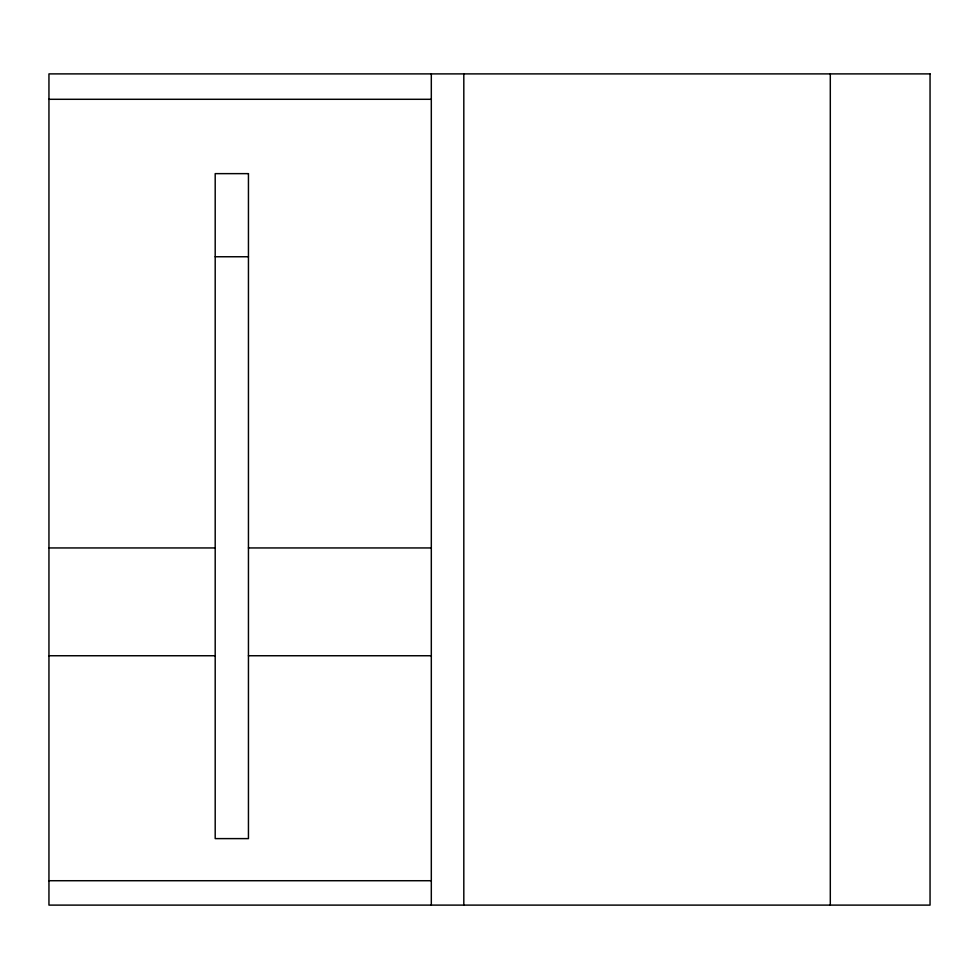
<?xml version="1.0" encoding="UTF-8"?>
<svg xmlns="http://www.w3.org/2000/svg" width="979" height="979" viewBox="0 0 979 979"><rect width="100%" height="100%" fill="white"/><g stroke="black" fill="none" stroke-linecap="round" stroke-linejoin="round"><path stroke-width="1.47" d="M48.95 99.295L431.311 99.295M215.196 256.755L248.446 256.755M48.95 547.946L215.196 547.946M248.446 547.946L431.311 547.946M48.95 655.746L215.196 655.746M248.446 655.746L431.311 655.746M48.95 880.721L431.311 880.721M830.302 73.89L830.302 905.11M463.813 73.89L463.813 905.11M431.311 73.89L431.311 905.11M930.05 73.89L48.95 73.89L48.95 905.11L930.05 905.11L930.05 73.89M248.446 173.638L215.196 173.638L215.196 838.611L248.446 838.611L248.446 173.638"/></g></svg>
